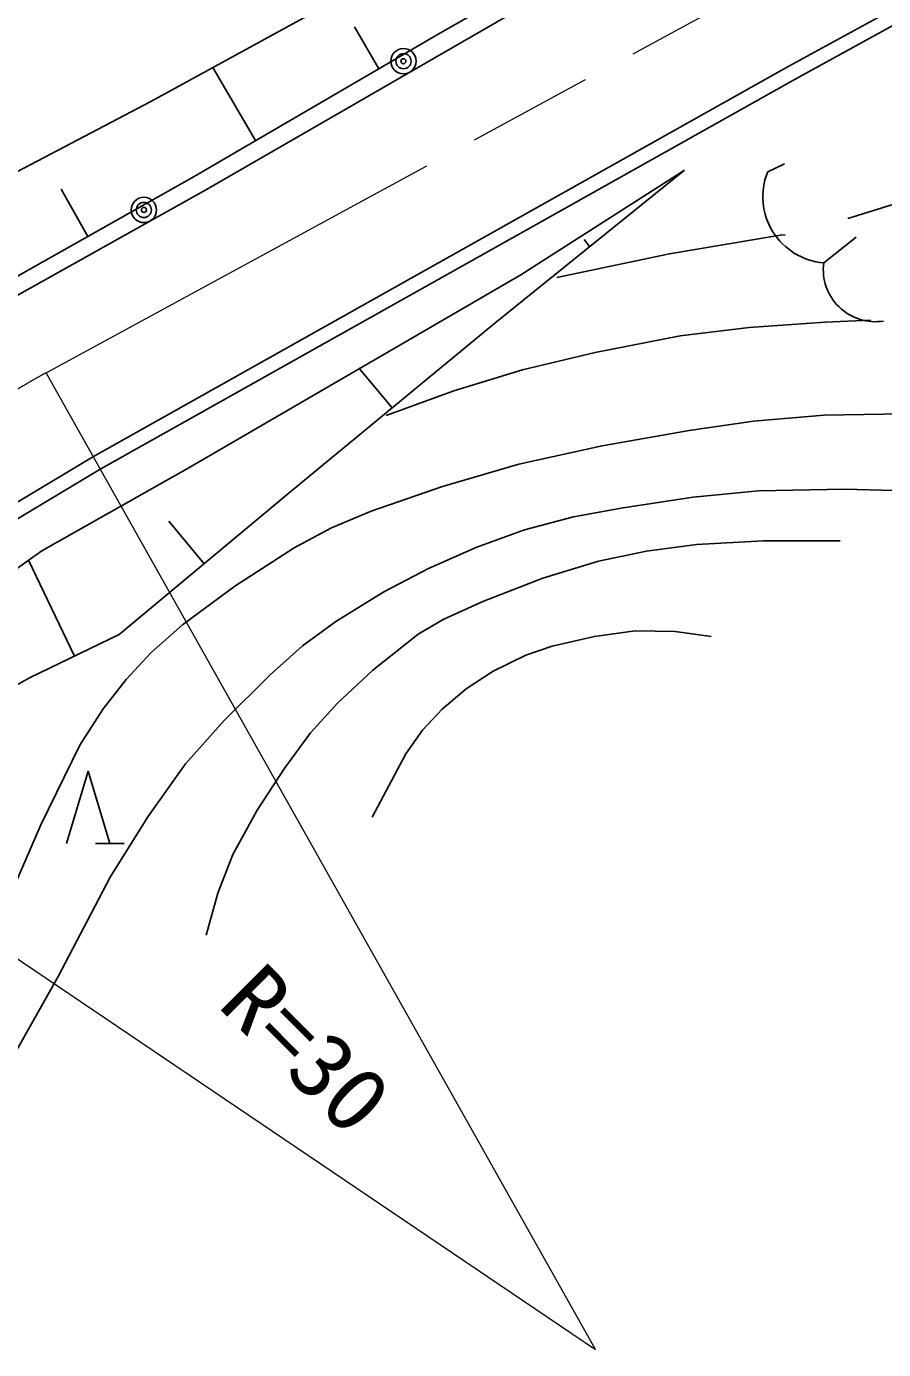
# Model space of a CAD drawing. Units: millimetres, scale not verified. Extents: x 40000 to 680000, y 20000 to 380000.
# Drawn here: x 176228 to 199967, y 257813 to 294448 of the extents above; entities that cross this region are included whole.
import ezdxf
from ezdxf.enums import TextEntityAlignment as Align

# ---------------------------------------------------------------- set-up
doc = ezdxf.new("R2010")
doc.units = ezdxf.units.MM
doc.header["$LTSCALE"] = 1000
doc.linetypes.add('CHAIN', pattern=[18.5, 12, -1.5, 3.5, -1.5])
for name, color, linetype, lineweight in [('M-BGD', 7, 'Continuous', 25), ('M-BMK', 2, 'CHAIN', 13), ('M-STR-HTXT', 7, 'Continuous', 13)]:
    doc.layers.add(name, color=color, linetype=linetype, lineweight=lineweight)
doc.styles.add('ＭＳ ゴシック', font='')
doc.styles.get('ＭＳ ゴシック').set_extended_font_data('MS Gothic')

msp = doc.modelspace()

# ---------------------------------------------------------------- linework, layer by layer
at = {"layer": 'M-BGD'}
for p, q in [((194522, 298172), (187696, 294271)), ((181212, 289934), (194661, 297690)), ((203831, 296919), (197347, 293348)), ((179675, 292372), (187218, 296505)), ((204021, 296566), (197542, 292998)), ((187696, 294271), (180869, 290292)), ((185989, 293276), (185312, 294438)), ((197347, 293348), (178082, 282541)), ((182576, 291287), (181394, 293314)), ((197542, 292998), (178288, 282198)), ((173851, 289322), (179675, 292372)), ((196748, 290409), (197221, 290646)), ((180869, 290292), (174979, 286976)), ((194453, 290466), (189201, 286237)), ((189917, 287567), (194453, 290466)), ((175115, 286527), (181212, 289934)), ((177924, 288634), (177188, 289942)), ((191827, 288352), (191672, 288545)), ((198310, 287900), (199209, 288610)), ((180710, 282213), (189917, 287567)), ((189201, 286237), (183506, 281531)), ((186354, 283884), (185455, 284972)), ((178082, 282541), (175337, 280893)), ((178288, 282198), (175567, 280564)), ((176651, 279928), (180710, 282213)), ((183506, 281531), (178800, 277609)), ((181153, 279570), (180169, 280751)), ((174537, 278428), (176651, 279928)), ((177555, 277012), (176283, 279666)), ((178800, 277609), (176310, 276416)), ((176310, 276416), (173173, 274642)), ((177337, 271824), (177937, 273824)), ((177937, 273824), (178537, 271824)), ((178137, 271824), (178937, 271824))]:
    msp.add_line(p, q, dxfattribs=at)
for points in [[(198978, 289131), (201566, 289930), (204049, 290802), (204749, 291207), (205378, 291704), (206025, 292444), (206718, 293411), (208152, 295309)], [(190916, 287498), (194038, 288156), (197102, 288667), (197241, 288680)], [(186190, 283676), (188070, 284362), (189967, 284936), (191980, 285422), (194336, 285881), (196248, 286113), (198352, 286258), (199604, 286317)], [(175705, 270212), (176628, 272341), (177711, 274544), (178357, 275556), (178988, 276367), (179669, 277100), (180551, 277879), (182003, 278947), (183639, 280011), (184673, 280561), (185778, 281029), (187752, 281712), (189864, 282325), (192173, 282836), (194579, 283263), (196361, 283518), (198320, 283681), (200510, 283722)], [(201283, 281568), (198884, 281634), (196502, 281594), (194696, 281417), (192756, 281121), (191379, 280870), (190021, 280511), (188703, 280034), (187367, 279439), (186126, 278789), (184801, 277976), (183874, 277294), (182982, 276492), (181706, 275230), (180633, 274030), (179590, 272562), (178545, 270895), (177107, 268139), (175488, 265293)], [(181202, 269290), (181533, 270448), (181944, 271522), (182619, 272748), (183383, 273920), (184094, 274886), (184841, 275710), (185824, 276622), (187080, 277618), (187771, 278031), (188865, 278527), (190526, 279168), (192068, 279641), (193399, 279923), (194788, 280104), (196641, 280202), (198642, 280202), (198770, 280201)], [(195191, 277560), (194196, 277697), (193089, 277718), (191959, 277560), (190789, 277290), (190055, 277036), (189155, 276599), (188407, 276107), (187746, 275546), (187200, 274960), (186733, 274309), (185808, 272556)]]:
    msp.add_lwpolyline(points, dxfattribs=at)
for centre, radius in [((186670, 293486), 350), ((186670, 293486), 210), ((186670, 293486), 70), ((179481, 289367), 350), ((179481, 289367), 210), ((179481, 289367), 70)]:
    msp.add_circle(centre, radius, dxfattribs=at)
for centre, radius, start, end in [((198470, 289740), 1847, 158.778, 265.0382), ((199742, 287717), 1444, 172.7002, 278.9604)]:
    msp.add_arc(centre, radius, start, end, dxfattribs=at)
at = {"layer": 'M-BMK'}
msp.add_line((176775, 284861), (202667, 298932), dxfattribs=at)
msp.add_arc((191379, 258656), 30000, 119.1319, 146.6419, dxfattribs=at)
at = {"layer": 'M-STR-HTXT'}
for p, q in [((191990, 257813), (176775, 284861)), ((166322, 275152), (191990, 257813))]:
    msp.add_line(p, q, dxfattribs=at)

# ---------------------------------------------------------------- texts
at = {"layer": 'M-STR-HTXT', "style": 'ＭＳ ゴシック', "width": 1.05}
msp.add_text('R=30', height=1833, rotation=315, dxfattribs=at).set_placement((181093, 266947), align=Align.BOTTOM_LEFT)

doc.saveas('drawing.dxf')
